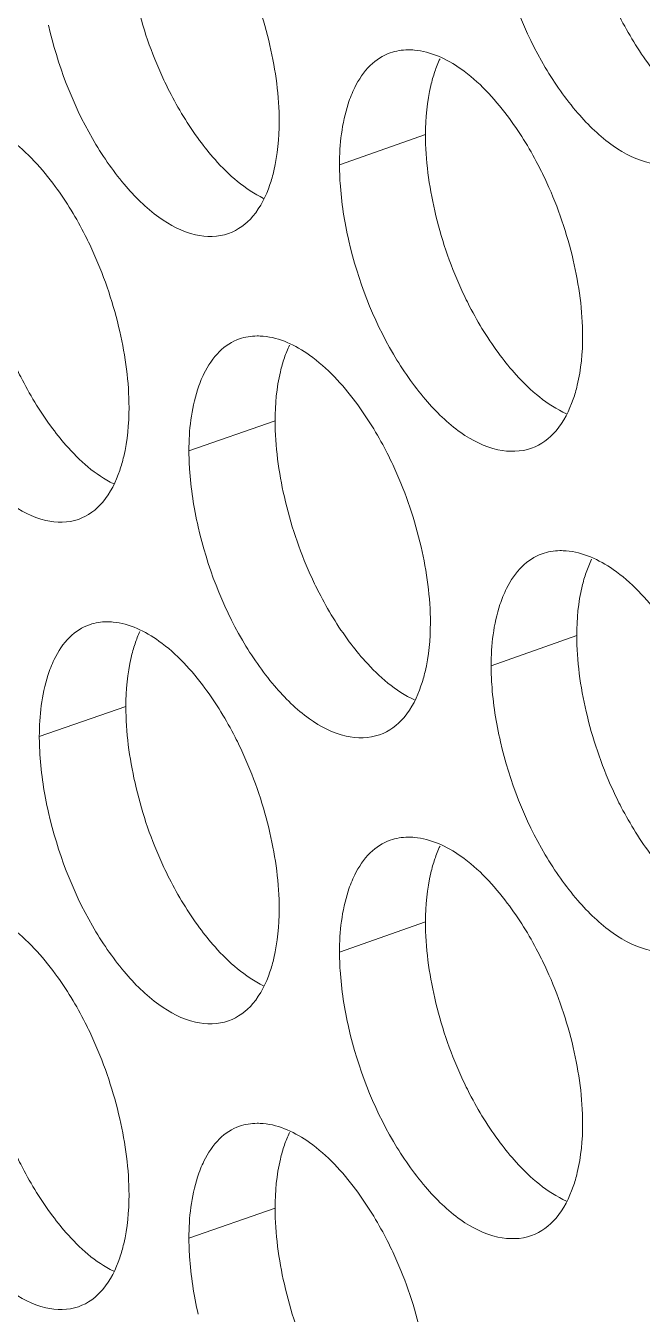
# Model space of a CAD drawing. Header units: millimetres. Extents: x 1177 to 4147, y 93 to 2194.
# Drawn here: x 2517.18 to 2523.34, y 744.59 to 757.48 of the extents above; entities that cross this region are included whole.
import ezdxf

# ---------------------------------------------------------------- set-up
doc = ezdxf.new("R2010")
doc.units = ezdxf.units.MM
doc.header["$LTSCALE"] = 0.1
doc.layers.get('0').update_dxf_attribs({"lineweight": 13})
doc.layers.add('标注', color=251, linetype='Continuous', lineweight=9)

# ---------------------------------------------------------------- blocks, each defined once
blk = doc.blocks.new('02')
for points, knots in [([(4627.348, 522.744), (4597.363, 531.299), (4553.55, 545.69), (4497.641, 568.487), (4458.71, 586.649), (4422.281, 606.068), (4388.51, 626.659), (4357.551, 648.334), (4338.416, 663.815), (4329.392, 671.722)], [0, 0, 0, 0, 0.278685, 0.411475, 0.539478, 0.662459, 0.780251, 0.892768, 1, 1, 1, 1]), ([(4626.906, 521.428), (4597.052, 529.945), (4553.424, 544.261), (4497.732, 566.923), (4458.929, 584.973), (4422.597, 604.269), (4388.892, 624.729), (4357.964, 646.263), (4338.829, 661.641), (4329.798, 669.496)], [0, 0, 0, 0, 0.278468, 0.411196, 0.539177, 0.662176, 0.780023, 0.892638, 1, 1, 1, 1]), ([(4628.518, 518.372), (4598.337, 526.935), (4554.235, 541.353), (4497.955, 564.22), (4458.766, 582.448), (4422.099, 601.945), (4388.114, 622.628), (4356.965, 644.402), (4337.717, 659.96), (4328.641, 667.907)], [0, 0, 0, 0, 0.278732, 0.411552, 0.539576, 0.662563, 0.780343, 0.892822, 1, 1, 1, 1]), ([(4328.202, 667.332), (4337.3, 659.316), (4356.601, 643.626), (4387.852, 621.677), (4421.956, 600.844), (4458.755, 581.215), (4498.091, 562.874), (4554.59, 539.876), (4598.873, 525.389), (4629.18, 516.79)], [0, 0, 0, 0, 0.107262, 0.219794, 0.337581, 0.460553, 0.588547, 0.721328, 1, 1, 1, 1])]:
    blk.add_open_spline(points, degree=3, knots=knots)
at = {"layer": '标注'}
for p, q in [((4370.81, 671.825), (4369.582, 671.394)), ((4370.81, 671.825), (4369.582, 671.394)), ((4368.662, 667.736), (4367.431, 667.307)), ((4372.971, 664.669), (4371.748, 664.235)), ((4366.53, 663.651), (4365.294, 663.226)), ((4370.81, 660.575), (4369.582, 660.144)), ((4368.662, 656.486), (4367.431, 656.057))]:
    blk.add_line(p, q, dxfattribs=at)
for points, knots in [([(4366.53, 674.901), (4366.53, 674.536), (4366.633, 673.78), (4366.87, 673.058), (4367.028, 672.702)], [0, 0, 0, 0, 0.484186, 1, 1, 1, 1]), ([(4366.53, 674.901), (4366.53, 674.536), (4366.633, 673.78), (4366.87, 673.058), (4367.028, 672.702)], [0, 0, 0, 0, 0.484186, 1, 1, 1, 1]), ([(4371.882, 674.397), (4372.013, 673.833), (4372.325, 673.029), (4372.943, 672.146), (4373.303, 671.795), (4373.491, 671.664)], [0, 0, 0, 0, 0.538492, 0.786102, 1, 1, 1, 1]), ([(4368.72, 672.009), (4368.72, 672.374), (4368.616, 673.129), (4368.376, 673.85), (4368.216, 674.205)], [0, 0, 0, 0, 0.484011, 1, 1, 1, 1]), ([(4368.72, 672.009), (4368.72, 672.374), (4368.616, 673.129), (4368.376, 673.85), (4368.216, 674.205)], [0, 0, 0, 0, 0.484011, 1, 1, 1, 1]), ([(4373.48, 673.724), (4373.52, 673.636), (4373.683, 673.303), (4373.88, 672.985), (4374.046, 672.766)], [0, 0, 0, 0, 0.259163, 1, 1, 1, 1]), ([(4365.426, 673.387), (4365.554, 672.823), (4365.859, 672.017), (4366.464, 671.129), (4366.817, 670.776), (4367.003, 670.643)], [0, 0, 0, 0, 0.539686, 0.787091, 1, 1, 1, 1]), ([(4365.426, 673.387), (4365.554, 672.823), (4365.859, 672.017), (4366.464, 671.129), (4366.817, 670.776), (4367.003, 670.643)], [0, 0, 0, 0, 0.539686, 0.787091, 1, 1, 1, 1]), ([(4370.307, 672.992), (4370.2, 672.954), (4369.991, 672.818), (4369.857, 672.611), (4369.8, 672.497)], [0, 0, 0, 0, 0.468263, 1, 1, 1, 1]), ([(4370.307, 672.992), (4370.2, 672.954), (4369.991, 672.818), (4369.857, 672.611), (4369.8, 672.497)], [0, 0, 0, 0, 0.468263, 1, 1, 1, 1]), ([(4370.651, 673.033), (4370.621, 673.035), (4370.505, 673.04), (4370.388, 673.02), (4370.307, 672.992)], [0, 0, 0, 0, 0.258637, 1, 1, 1, 1]), ([(4370.651, 673.033), (4370.621, 673.035), (4370.505, 673.04), (4370.388, 673.02), (4370.307, 672.992)], [0, 0, 0, 0, 0.258637, 1, 1, 1, 1]), ([(4371.978, 672.095), (4371.789, 672.346), (4371.414, 672.76), (4370.888, 673.012), (4370.651, 673.033)], [0, 0, 0, 0, 0.568686, 1, 1, 1, 1]), ([(4371.978, 672.095), (4371.789, 672.346), (4371.414, 672.76), (4370.888, 673.012), (4370.651, 673.033)], [0, 0, 0, 0, 0.568686, 1, 1, 1, 1]), ([(4370.943, 672.724), (4370.921, 672.659), (4370.838, 672.366), (4370.81, 672.06), (4370.81, 671.825)], [0, 0, 0, 0, 0.227562, 1, 1, 1, 1]), ([(4370.943, 672.724), (4370.921, 672.659), (4370.838, 672.366), (4370.81, 672.06), (4370.81, 671.825)], [0, 0, 0, 0, 0.227562, 1, 1, 1, 1]), ([(4367.028, 672.702), (4367.067, 672.615), (4367.227, 672.28), (4367.419, 671.962), (4367.582, 671.741)], [0, 0, 0, 0, 0.259432, 1, 1, 1, 1]), ([(4367.028, 672.702), (4367.067, 672.615), (4367.227, 672.28), (4367.419, 671.962), (4367.582, 671.741)], [0, 0, 0, 0, 0.259432, 1, 1, 1, 1]), ([(4369.8, 672.497), (4369.763, 672.422), (4369.624, 672.071), (4369.582, 671.687), (4369.582, 671.394)], [0, 0, 0, 0, 0.220019, 1, 1, 1, 1]), ([(4369.8, 672.497), (4369.763, 672.422), (4369.624, 672.071), (4369.582, 671.687), (4369.582, 671.394)], [0, 0, 0, 0, 0.220019, 1, 1, 1, 1]), ([(4365.52, 671.085), (4365.334, 671.336), (4364.97, 671.751), (4364.453, 672.009), (4364.219, 672.031)], [0, 0, 0, 0, 0.570761, 1, 1, 1, 1]), ([(4368.587, 671.11), (4368.61, 671.175), (4368.692, 671.468), (4368.72, 671.774), (4368.72, 672.009)], [0, 0, 0, 0, 0.227498, 1, 1, 1, 1]), ([(4368.587, 671.11), (4368.61, 671.175), (4368.692, 671.468), (4368.72, 671.774), (4368.72, 672.009)], [0, 0, 0, 0, 0.227498, 1, 1, 1, 1]), ([(4372.544, 671.137), (4372.504, 671.224), (4372.341, 671.558), (4372.144, 671.876), (4371.978, 672.095)], [0, 0, 0, 0, 0.259142, 1, 1, 1, 1]), ([(4372.544, 671.137), (4372.504, 671.224), (4372.341, 671.558), (4372.144, 671.876), (4371.978, 672.095)], [0, 0, 0, 0, 0.259142, 1, 1, 1, 1]), ([(4370.81, 671.825), (4370.81, 671.459), (4370.914, 670.704), (4371.155, 669.983), (4371.315, 669.628)], [0, 0, 0, 0, 0.484109, 1, 1, 1, 1]), ([(4370.81, 671.825), (4370.81, 671.459), (4370.914, 670.704), (4371.155, 669.983), (4371.315, 669.628)], [0, 0, 0, 0, 0.484109, 1, 1, 1, 1]), ([(4367.582, 671.741), (4367.652, 671.647), (4367.911, 671.326), (4368.231, 671.04), (4368.498, 670.913)], [0, 0, 0, 0, 0.283571, 1, 1, 1, 1]), ([(4367.582, 671.741), (4367.652, 671.647), (4367.911, 671.326), (4368.231, 671.04), (4368.498, 670.913)], [0, 0, 0, 0, 0.283571, 1, 1, 1, 1]), ([(4373.491, 671.664), (4373.652, 671.551), (4373.979, 671.381), (4374.36, 671.387), (4374.512, 671.441)], [0, 0, 0, 0, 0.547725, 1, 1, 1, 1]), ([(4369.582, 671.394), (4369.582, 671.307), (4369.595, 670.941), (4369.653, 670.577), (4369.716, 670.305)], [0, 0, 0, 0, 0.237546, 1, 1, 1, 1]), ([(4369.582, 671.394), (4369.582, 671.307), (4369.595, 670.941), (4369.653, 670.577), (4369.716, 670.305)], [0, 0, 0, 0, 0.237546, 1, 1, 1, 1]), ([(4366.074, 670.122), (4366.035, 670.21), (4365.876, 670.545), (4365.683, 670.864), (4365.52, 671.085)], [0, 0, 0, 0, 0.25941, 1, 1, 1, 1]), ([(4367.997, 670.411), (4368.131, 670.458), (4368.395, 670.658), (4368.532, 670.948), (4368.587, 671.11)], [0, 0, 0, 0, 0.454353, 1, 1, 1, 1]), ([(4367.997, 670.411), (4368.131, 670.458), (4368.395, 670.658), (4368.532, 670.948), (4368.587, 671.11)], [0, 0, 0, 0, 0.454353, 1, 1, 1, 1]), ([(4373.055, 668.942), (4373.055, 669.308), (4372.949, 670.062), (4372.706, 670.782), (4372.544, 671.137)], [0, 0, 0, 0, 0.483934, 1, 1, 1, 1]), ([(4373.055, 668.942), (4373.055, 669.308), (4372.949, 670.062), (4372.706, 670.782), (4372.544, 671.137)], [0, 0, 0, 0, 0.483934, 1, 1, 1, 1]), ([(4367.003, 670.643), (4367.159, 670.53), (4367.475, 670.359), (4367.848, 670.359), (4367.997, 670.411)], [0, 0, 0, 0, 0.549192, 1, 1, 1, 1]), ([(4367.003, 670.643), (4367.159, 670.53), (4367.475, 670.359), (4367.848, 670.359), (4367.997, 670.411)], [0, 0, 0, 0, 0.549192, 1, 1, 1, 1]), ([(4369.716, 670.305), (4369.845, 669.741), (4370.155, 668.936), (4370.769, 668.052), (4371.126, 667.701), (4371.314, 667.568)], [0, 0, 0, 0, 0.53889, 0.786432, 1, 1, 1, 1]), ([(4369.716, 670.305), (4369.845, 669.741), (4370.155, 668.936), (4370.769, 668.052), (4371.126, 667.701), (4371.314, 667.568)], [0, 0, 0, 0, 0.53889, 0.786432, 1, 1, 1, 1]), ([(4366.575, 667.924), (4366.575, 668.29), (4366.471, 669.045), (4366.233, 669.766), (4366.074, 670.122)], [0, 0, 0, 0, 0.484049, 1, 1, 1, 1]), ([(4371.315, 669.628), (4371.355, 669.541), (4371.516, 669.207), (4371.712, 668.889), (4371.877, 668.67)], [0, 0, 0, 0, 0.259253, 1, 1, 1, 1]), ([(4371.315, 669.628), (4371.355, 669.541), (4371.516, 669.207), (4371.712, 668.889), (4371.877, 668.67)], [0, 0, 0, 0, 0.259253, 1, 1, 1, 1]), ([(4368.153, 668.905), (4368.046, 668.868), (4367.837, 668.73), (4367.703, 668.523), (4367.646, 668.408)], [0, 0, 0, 0, 0.467496, 1, 1, 1, 1]), ([(4368.492, 668.944), (4368.463, 668.946), (4368.349, 668.951), (4368.233, 668.933), (4368.153, 668.905)], [0, 0, 0, 0, 0.258663, 1, 1, 1, 1]), ([(4369.811, 668.004), (4369.623, 668.254), (4369.252, 668.669), (4368.729, 668.923), (4368.492, 668.944)], [0, 0, 0, 0, 0.569371, 1, 1, 1, 1]), ([(4372.92, 668.043), (4372.943, 668.108), (4373.026, 668.401), (4373.055, 668.708), (4373.055, 668.942)], [0, 0, 0, 0, 0.227782, 1, 1, 1, 1]), ([(4372.92, 668.043), (4372.943, 668.108), (4373.026, 668.401), (4373.055, 668.708), (4373.055, 668.942)], [0, 0, 0, 0, 0.227782, 1, 1, 1, 1]), ([(4371.877, 668.67), (4371.949, 668.574), (4372.216, 668.248), (4372.548, 667.96), (4372.825, 667.836)], [0, 0, 0, 0, 0.283932, 1, 1, 1, 1]), ([(4371.877, 668.67), (4371.949, 668.574), (4372.216, 668.248), (4372.548, 667.96), (4372.825, 667.836)], [0, 0, 0, 0, 0.283932, 1, 1, 1, 1]), ([(4364.907, 668.622), (4364.945, 668.534), (4365.103, 668.2), (4365.295, 667.881), (4365.457, 667.66)], [0, 0, 0, 0, 0.259522, 1, 1, 1, 1]), ([(4368.795, 668.635), (4368.772, 668.57), (4368.69, 668.277), (4368.662, 667.97), (4368.662, 667.736)], [0, 0, 0, 0, 0.227421, 1, 1, 1, 1]), ([(4367.646, 668.408), (4367.61, 668.334), (4367.472, 667.983), (4367.431, 667.6), (4367.431, 667.307)], [0, 0, 0, 0, 0.219864, 1, 1, 1, 1]), ([(4366.443, 667.026), (4366.465, 667.091), (4366.547, 667.384), (4366.575, 667.69), (4366.575, 667.924)], [0, 0, 0, 0, 0.227356, 1, 1, 1, 1]), ([(4370.373, 667.043), (4370.333, 667.131), (4370.172, 667.465), (4369.976, 667.783), (4369.811, 668.004)], [0, 0, 0, 0, 0.259231, 1, 1, 1, 1]), ([(4372.326, 667.343), (4372.461, 667.391), (4372.725, 667.591), (4372.864, 667.882), (4372.92, 668.043)], [0, 0, 0, 0, 0.455957, 1, 1, 1, 1]), ([(4372.326, 667.343), (4372.461, 667.391), (4372.725, 667.591), (4372.864, 667.882), (4372.92, 668.043)], [0, 0, 0, 0, 0.455957, 1, 1, 1, 1]), ([(4368.662, 667.736), (4368.662, 667.37), (4368.766, 666.615), (4369.005, 665.893), (4369.165, 665.538)], [0, 0, 0, 0, 0.484147, 1, 1, 1, 1]), ([(4365.457, 667.66), (4365.525, 667.566), (4365.779, 667.247), (4366.093, 666.963), (4366.356, 666.834)], [0, 0, 0, 0, 0.283373, 1, 1, 1, 1]), ([(4371.314, 667.568), (4371.473, 667.456), (4371.797, 667.286), (4372.175, 667.289), (4372.326, 667.343)], [0, 0, 0, 0, 0.548205, 1, 1, 1, 1]), ([(4371.314, 667.568), (4371.473, 667.456), (4371.797, 667.286), (4372.175, 667.289), (4372.326, 667.343)], [0, 0, 0, 0, 0.548205, 1, 1, 1, 1]), ([(4367.431, 667.307), (4367.431, 667.22), (4367.444, 666.854), (4367.501, 666.491), (4367.563, 666.219)], [0, 0, 0, 0, 0.237523, 1, 1, 1, 1]), ([(4365.854, 666.327), (4365.988, 666.374), (4366.251, 666.574), (4366.388, 666.864), (4366.443, 667.026)], [0, 0, 0, 0, 0.453533, 1, 1, 1, 1]), ([(4370.88, 664.848), (4370.88, 665.213), (4370.775, 665.968), (4370.534, 666.689), (4370.373, 667.043)], [0, 0, 0, 0, 0.483972, 1, 1, 1, 1]), ([(4364.869, 666.562), (4365.023, 666.45), (4365.337, 666.278), (4365.706, 666.276), (4365.854, 666.327)], [0, 0, 0, 0, 0.549699, 1, 1, 1, 1]), ([(4367.563, 666.219), (4367.692, 665.655), (4368, 664.849), (4368.609, 663.963), (4368.965, 663.611), (4369.151, 663.478)], [0, 0, 0, 0, 0.539288, 0.786761, 1, 1, 1, 1]), ([(4372.475, 665.834), (4372.369, 665.796), (4372.16, 665.66), (4372.025, 665.454), (4371.968, 665.34)], [0, 0, 0, 0, 0.469011, 1, 1, 1, 1]), ([(4372.82, 665.877), (4372.79, 665.879), (4372.674, 665.883), (4372.557, 665.863), (4372.475, 665.834)], [0, 0, 0, 0, 0.258462, 1, 1, 1, 1]), ([(4374.16, 664.942), (4373.969, 665.194), (4373.59, 665.608), (4373.059, 665.858), (4372.82, 665.877)], [0, 0, 0, 0, 0.568222, 1, 1, 1, 1]), ([(4369.165, 665.538), (4369.204, 665.45), (4369.364, 665.116), (4369.558, 664.798), (4369.722, 664.578)], [0, 0, 0, 0, 0.259343, 1, 1, 1, 1]), ([(4373.106, 665.569), (4373.083, 665.504), (4372.999, 665.211), (4372.971, 664.904), (4372.971, 664.669)], [0, 0, 0, 0, 0.227704, 1, 1, 1, 1]), ([(4371.968, 665.34), (4371.931, 665.266), (4371.791, 664.914), (4371.748, 664.529), (4371.748, 664.235)], [0, 0, 0, 0, 0.22018, 1, 1, 1, 1]), ([(4366.013, 664.822), (4365.907, 664.786), (4365.697, 664.648), (4365.563, 664.44), (4365.507, 664.325)], [0, 0, 0, 0, 0.466707, 1, 1, 1, 1]), ([(4366.348, 664.86), (4366.319, 664.863), (4366.207, 664.868), (4366.092, 664.85), (4366.013, 664.822)], [0, 0, 0, 0, 0.258691, 1, 1, 1, 1]), ([(4367.658, 663.917), (4367.471, 664.168), (4367.104, 664.582), (4366.583, 664.838), (4366.348, 664.86)], [0, 0, 0, 0, 0.570063, 1, 1, 1, 1]), ([(4370.746, 663.949), (4370.769, 664.014), (4370.852, 664.307), (4370.88, 664.613), (4370.88, 664.848)], [0, 0, 0, 0, 0.227639, 1, 1, 1, 1]), ([(4372.971, 664.669), (4372.971, 664.304), (4373.077, 663.548), (4373.319, 662.828), (4373.48, 662.474)], [0, 0, 0, 0, 0.484071, 1, 1, 1, 1]), ([(4366.661, 664.55), (4366.639, 664.485), (4366.557, 664.192), (4366.53, 663.886), (4366.53, 663.651)], [0, 0, 0, 0, 0.22728, 1, 1, 1, 1]), ([(4369.722, 664.578), (4369.793, 664.483), (4370.056, 664.159), (4370.382, 663.872), (4370.654, 663.747)], [0, 0, 0, 0, 0.283758, 1, 1, 1, 1]), ([(4365.507, 664.325), (4365.471, 664.251), (4365.335, 663.9), (4365.294, 663.519), (4365.294, 663.226)], [0, 0, 0, 0, 0.219714, 1, 1, 1, 1]), ([(4371.748, 664.235), (4371.748, 664.148), (4371.761, 663.782), (4371.819, 663.419), (4371.882, 663.147)], [0, 0, 0, 0, 0.237569, 1, 1, 1, 1]), ([(4368.216, 662.955), (4368.177, 663.043), (4368.016, 663.377), (4367.822, 663.696), (4367.658, 663.917)], [0, 0, 0, 0, 0.259321, 1, 1, 1, 1]), ([(4370.154, 663.249), (4370.289, 663.297), (4370.553, 663.497), (4370.691, 663.787), (4370.746, 663.949)], [0, 0, 0, 0, 0.455161, 1, 1, 1, 1]), ([(4366.53, 663.651), (4366.53, 663.286), (4366.633, 662.53), (4366.87, 661.808), (4367.028, 661.452)], [0, 0, 0, 0, 0.484186, 1, 1, 1, 1]), ([(4369.151, 663.478), (4369.309, 663.365), (4369.629, 663.195), (4370.004, 663.196), (4370.154, 663.249)], [0, 0, 0, 0, 0.548694, 1, 1, 1, 1]), ([(4365.294, 663.226), (4365.294, 663.139), (4365.307, 662.773), (4365.364, 662.409), (4365.426, 662.137)], [0, 0, 0, 0, 0.237501, 1, 1, 1, 1]), ([(4371.882, 663.147), (4372.013, 662.583), (4372.325, 661.779), (4372.943, 660.896), (4373.303, 660.545), (4373.491, 660.414)], [0, 0, 0, 0, 0.538492, 0.786102, 1, 1, 1, 1]), ([(4368.72, 660.759), (4368.72, 661.124), (4368.616, 661.879), (4368.376, 662.6), (4368.216, 662.955)], [0, 0, 0, 0, 0.484011, 1, 1, 1, 1]), ([(4373.48, 662.474), (4373.52, 662.386), (4373.683, 662.053), (4373.88, 661.735), (4374.046, 661.516)], [0, 0, 0, 0, 0.259163, 1, 1, 1, 1]), ([(4365.426, 662.137), (4365.554, 661.573), (4365.859, 660.767), (4366.464, 659.879), (4366.817, 659.526), (4367.003, 659.393)], [0, 0, 0, 0, 0.539686, 0.787091, 1, 1, 1, 1]), ([(4370.307, 661.742), (4370.2, 661.704), (4369.991, 661.568), (4369.857, 661.361), (4369.8, 661.247)], [0, 0, 0, 0, 0.468263, 1, 1, 1, 1]), ([(4370.651, 661.783), (4370.621, 661.785), (4370.505, 661.79), (4370.388, 661.77), (4370.307, 661.742)], [0, 0, 0, 0, 0.258637, 1, 1, 1, 1]), ([(4371.978, 660.845), (4371.789, 661.096), (4371.414, 661.51), (4370.888, 661.762), (4370.651, 661.783)], [0, 0, 0, 0, 0.568686, 1, 1, 1, 1]), ([(4370.943, 661.474), (4370.921, 661.409), (4370.838, 661.116), (4370.81, 660.81), (4370.81, 660.575)], [0, 0, 0, 0, 0.227562, 1, 1, 1, 1]), ([(4367.028, 661.452), (4367.067, 661.365), (4367.227, 661.03), (4367.419, 660.712), (4367.582, 660.491)], [0, 0, 0, 0, 0.259432, 1, 1, 1, 1]), ([(4369.8, 661.247), (4369.763, 661.172), (4369.624, 660.821), (4369.582, 660.437), (4369.582, 660.144)], [0, 0, 0, 0, 0.220019, 1, 1, 1, 1]), ([(4365.52, 659.835), (4365.334, 660.086), (4364.97, 660.501), (4364.453, 660.759), (4364.219, 660.781)], [0, 0, 0, 0, 0.570761, 1, 1, 1, 1]), ([(4368.587, 659.86), (4368.61, 659.925), (4368.692, 660.218), (4368.72, 660.524), (4368.72, 660.759)], [0, 0, 0, 0, 0.227498, 1, 1, 1, 1]), ([(4372.544, 659.887), (4372.504, 659.974), (4372.341, 660.308), (4372.144, 660.626), (4371.978, 660.845)], [0, 0, 0, 0, 0.259142, 1, 1, 1, 1]), ([(4370.81, 660.575), (4370.81, 660.209), (4370.914, 659.454), (4371.155, 658.733), (4371.315, 658.378)], [0, 0, 0, 0, 0.484109, 1, 1, 1, 1]), ([(4367.582, 660.491), (4367.652, 660.397), (4367.911, 660.076), (4368.231, 659.79), (4368.498, 659.663)], [0, 0, 0, 0, 0.283571, 1, 1, 1, 1]), ([(4373.491, 660.414), (4373.652, 660.301), (4373.979, 660.131), (4374.36, 660.137), (4374.512, 660.191)], [0, 0, 0, 0, 0.547725, 1, 1, 1, 1]), ([(4369.582, 660.144), (4369.582, 660.057), (4369.595, 659.691), (4369.653, 659.327), (4369.716, 659.055)], [0, 0, 0, 0, 0.237546, 1, 1, 1, 1]), ([(4366.074, 658.872), (4366.035, 658.96), (4365.876, 659.295), (4365.683, 659.614), (4365.52, 659.835)], [0, 0, 0, 0, 0.25941, 1, 1, 1, 1]), ([(4367.997, 659.161), (4368.131, 659.208), (4368.395, 659.408), (4368.532, 659.698), (4368.587, 659.86)], [0, 0, 0, 0, 0.454353, 1, 1, 1, 1]), ([(4373.055, 657.692), (4373.055, 658.058), (4372.949, 658.812), (4372.706, 659.532), (4372.544, 659.887)], [0, 0, 0, 0, 0.483934, 1, 1, 1, 1]), ([(4367.003, 659.393), (4367.159, 659.28), (4367.475, 659.109), (4367.848, 659.109), (4367.997, 659.161)], [0, 0, 0, 0, 0.549192, 1, 1, 1, 1]), ([(4369.716, 659.055), (4369.845, 658.491), (4370.155, 657.686), (4370.769, 656.802), (4371.126, 656.451), (4371.314, 656.318)], [0, 0, 0, 0, 0.53889, 0.786432, 1, 1, 1, 1]), ([(4366.575, 656.674), (4366.575, 657.04), (4366.471, 657.795), (4366.233, 658.516), (4366.074, 658.872)], [0, 0, 0, 0, 0.484049, 1, 1, 1, 1]), ([(4371.315, 658.378), (4371.355, 658.291), (4371.516, 657.957), (4371.712, 657.639), (4371.877, 657.42)], [0, 0, 0, 0, 0.259253, 1, 1, 1, 1]), ([(4368.153, 657.655), (4368.046, 657.618), (4367.837, 657.48), (4367.703, 657.273), (4367.646, 657.158)], [0, 0, 0, 0, 0.467496, 1, 1, 1, 1]), ([(4368.492, 657.694), (4368.463, 657.696), (4368.349, 657.701), (4368.233, 657.683), (4368.153, 657.655)], [0, 0, 0, 0, 0.258663, 1, 1, 1, 1]), ([(4369.811, 656.754), (4369.623, 657.004), (4369.252, 657.419), (4368.729, 657.673), (4368.492, 657.694)], [0, 0, 0, 0, 0.569371, 1, 1, 1, 1]), ([(4372.92, 656.793), (4372.943, 656.858), (4373.026, 657.151), (4373.055, 657.458), (4373.055, 657.692)], [0, 0, 0, 0, 0.227782, 1, 1, 1, 1]), ([(4364.907, 657.372), (4364.945, 657.284), (4365.103, 656.95), (4365.295, 656.631), (4365.457, 656.41)], [0, 0, 0, 0, 0.259522, 1, 1, 1, 1]), ([(4368.795, 657.385), (4368.772, 657.32), (4368.69, 657.027), (4368.662, 656.72), (4368.662, 656.486)], [0, 0, 0, 0, 0.227421, 1, 1, 1, 1]), ([(4371.877, 657.42), (4371.949, 657.324), (4372.216, 656.998), (4372.548, 656.71), (4372.825, 656.586)], [0, 0, 0, 0, 0.283932, 1, 1, 1, 1]), ([(4367.646, 657.158), (4367.61, 657.084), (4367.472, 656.733), (4367.431, 656.35), (4367.431, 656.057)], [0, 0, 0, 0, 0.219864, 1, 1, 1, 1]), ([(4370.373, 655.793), (4370.333, 655.881), (4370.172, 656.215), (4369.976, 656.533), (4369.811, 656.754)], [0, 0, 0, 0, 0.259231, 1, 1, 1, 1]), ([(4372.326, 656.093), (4372.461, 656.141), (4372.725, 656.341), (4372.864, 656.632), (4372.92, 656.793)], [0, 0, 0, 0, 0.455957, 1, 1, 1, 1]), ([(4366.443, 655.776), (4366.465, 655.841), (4366.547, 656.134), (4366.575, 656.44), (4366.575, 656.674)], [0, 0, 0, 0, 0.227356, 1, 1, 1, 1]), ([(4365.457, 656.41), (4365.525, 656.316), (4365.779, 655.997), (4366.093, 655.713), (4366.356, 655.584)], [0, 0, 0, 0, 0.283373, 1, 1, 1, 1]), ([(4368.662, 656.486), (4368.662, 656.12), (4368.766, 655.365), (4369.005, 654.643), (4369.165, 654.288)], [0, 0, 0, 0, 0.484147, 1, 1, 1, 1]), ([(4371.314, 656.318), (4371.473, 656.206), (4371.797, 656.036), (4372.175, 656.039), (4372.326, 656.093)], [0, 0, 0, 0, 0.548205, 1, 1, 1, 1]), ([(4367.431, 656.057), (4367.431, 655.97), (4367.444, 655.604), (4367.501, 655.241), (4367.563, 654.969)], [0, 0, 0, 0, 0.237523, 1, 1, 1, 1]), ([(4365.854, 655.077), (4365.988, 655.124), (4366.251, 655.324), (4366.388, 655.614), (4366.443, 655.776)], [0, 0, 0, 0, 0.453533, 1, 1, 1, 1]), ([(4370.88, 653.598), (4370.88, 653.963), (4370.775, 654.718), (4370.534, 655.439), (4370.373, 655.793)], [0, 0, 0, 0, 0.483972, 1, 1, 1, 1]), ([(4364.869, 655.312), (4365.023, 655.2), (4365.337, 655.028), (4365.706, 655.026), (4365.854, 655.077)], [0, 0, 0, 0, 0.549699, 1, 1, 1, 1])]:
    blk.add_open_spline(points, degree=3, knots=knots, dxfattribs=at)
for points in [[(4371.018, 672.909), (4370.989, 672.849), (4370.964, 672.787), (4370.943, 672.724)], [(4371.018, 672.909), (4370.989, 672.849), (4370.964, 672.787), (4370.943, 672.724)], [(4368.867, 668.815), (4368.839, 668.756), (4368.816, 668.696), (4368.795, 668.635)], [(4373.183, 665.758), (4373.153, 665.697), (4373.128, 665.633), (4373.106, 665.569)], [(4366.73, 664.725), (4366.704, 664.668), (4366.681, 664.61), (4366.661, 664.55)], [(4371.018, 661.659), (4370.989, 661.599), (4370.964, 661.537), (4370.943, 661.474)], [(4368.867, 657.565), (4368.839, 657.506), (4368.816, 657.446), (4368.795, 657.385)]]:
    blk.add_open_spline(points, degree=3, dxfattribs=at)

msp = doc.modelspace()

# ---------------------------------------------------------------- block references
at = {"xscale": 0.7, "yscale": 0.7, "zscale": 0.7}
msp.add_blockref('02', (-538.391, 286.112), dxfattribs=at)

doc.saveas('drawing.dxf')
